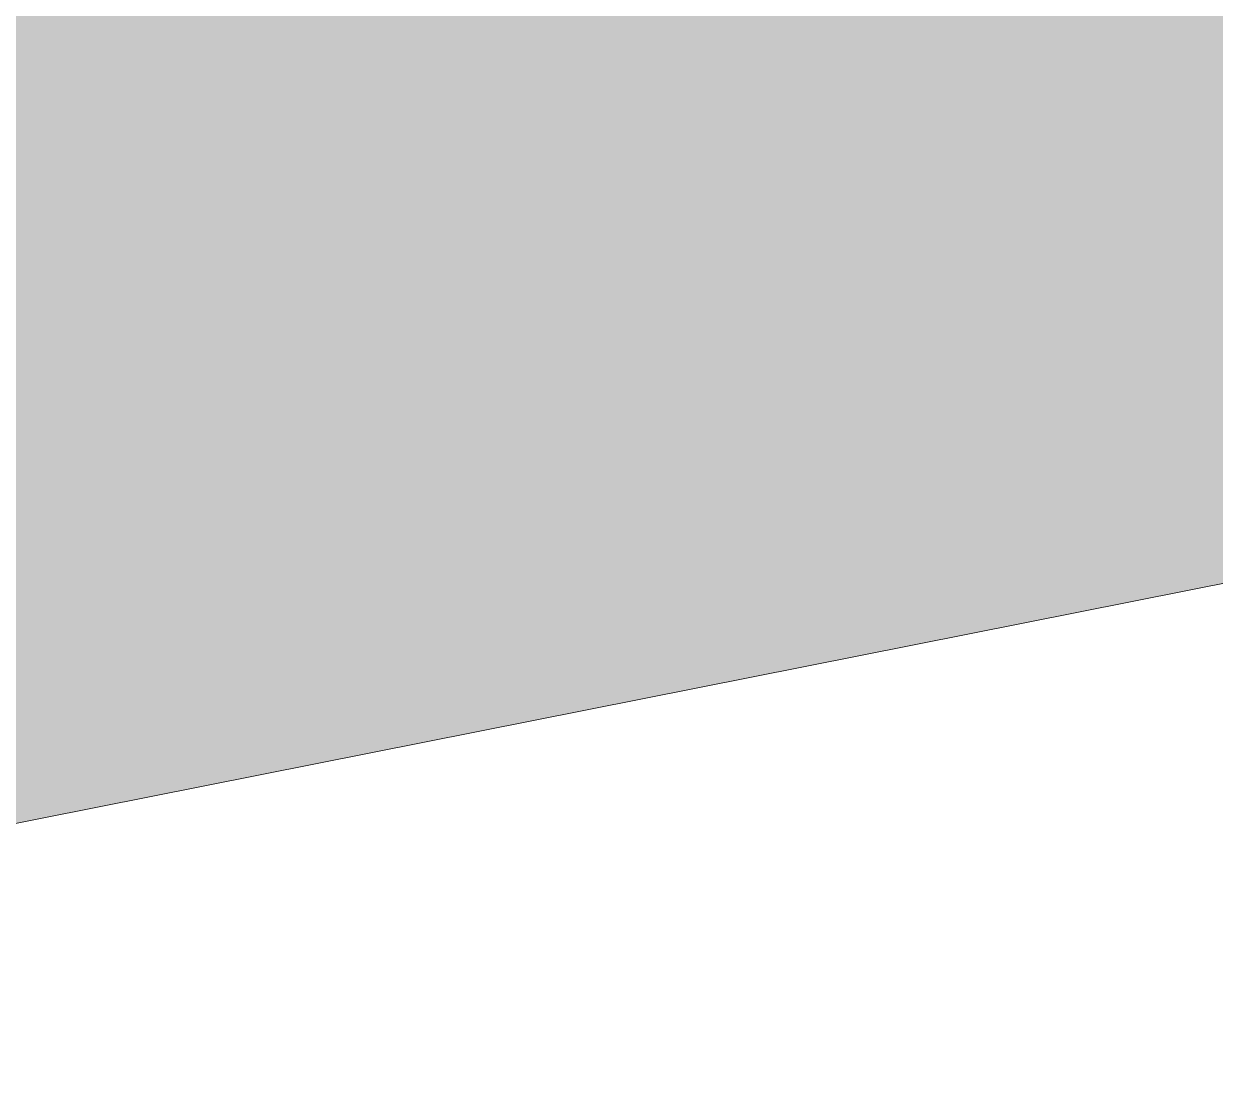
# Model space of a CAD drawing. Header units: metres. Extents: x -111189 to -108577, y -72951 to -72647.
# Drawn here: x -110703.3 to -110697.37, y -72951.18 to -72945.92 of the extents above; entities that cross this region are included whole.
import ezdxf

# ---------------------------------------------------------------- set-up
doc = ezdxf.new("R2010")
doc.units = ezdxf.units.M
doc.header["$MEASUREMENT"] = 0
doc.layers.add('Planta Piso -1_1_01 - TERRENO PROPOSTO', color=7, linetype='Continuous')
doc.layers.add('Planta Piso RC_1_02 - ESTRADAS', color=7, linetype='Continuous')

msp = doc.modelspace()

# ---------------------------------------------------------------- hatches: boundary and pattern name
at = {"layer": 'Planta Piso -1_1_01 - TERRENO PROPOSTO', "linetype": 'Continuous', "lineweight": 0, "true_color": 0x939598, "transparency": 33554539}
msp.add_hatch(color=252, dxfattribs=at).paths.add_polyline_path([(-110716.1489, -72951.1828), (-110709.7704, -72951.1828), (-110707.2851, -72950.6884), (-110697.2442, -72948.691), (-110696.1017, -72948.4637), (-110692.2826, -72947.704), (-110690.7566, -72947.4005), (-110690.7566, -72940.7538), (-110693.5535, -72941.3098), (-110697.2426, -72942.043), (-110706.1492, -72943.8134), (-110708.5565, -72944.2918), (-110709.7562, -72944.5303), (-110713.5716, -72945.2887), (-110716.1489, -72945.801)])

# ---------------------------------------------------------------- linework, layer by layer
at = {"layer": 'Planta Piso RC_1_02 - ESTRADAS', "color": 7, "linetype": 'Continuous', "lineweight": 13, "ltscale": 1000, "flags": 128}
msp.add_lwpolyline([(-110690.7566, -72947.4005), (-110692.2826, -72947.704), (-110696.1017, -72948.4637), (-110697.2442, -72948.691), (-110707.2851, -72950.6884), (-110709.7704, -72951.1828)], dxfattribs=at)

doc.saveas('drawing.dxf')
